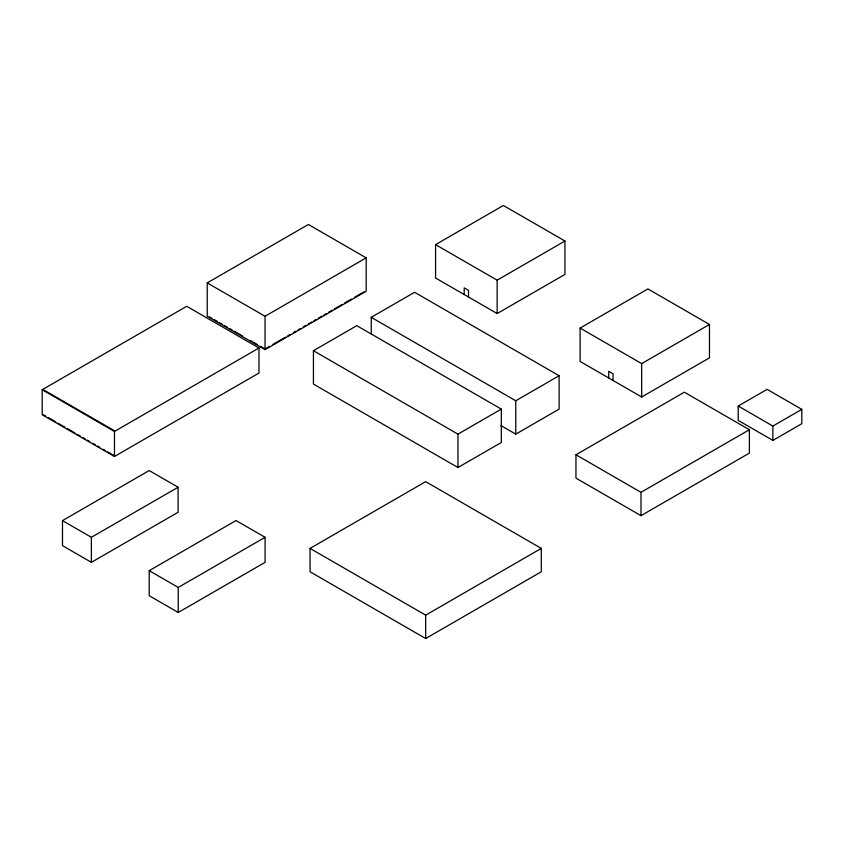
<?xml version="1.0" encoding="UTF-8"?>
<svg xmlns="http://www.w3.org/2000/svg" width="844" height="844" viewBox="0 0 844 844"><rect width="100%" height="100%" fill="white"/><g stroke="black" fill="none" stroke-linecap="round" stroke-linejoin="round"><path stroke-width="1.27" d="M207.223 282.898L308.398 224.483L366.201 257.863L366.201 291.243L265.037 349.648L207.223 316.268L207.223 282.898L265.037 316.268L366.201 257.863M42.2 389.728L186.724 306.288L258.992 348.002L258.992 373.037L114.467 456.477L42.2 414.763L42.2 389.728L114.467 431.453L258.992 348.002M435.578 244.633L503.383 205.482L564.952 241.025L564.952 274.406L497.148 313.557L435.578 278.014L435.578 244.633L497.148 280.176L564.952 241.025M269.584 346.356L265.037 348.983L260.501 346.367M272.992 344.384L285.494 337.167M287.762 335.859L290.041 334.551M293.448 332.578L295.727 331.27M297.995 329.951L300.264 328.643M303.682 326.67L305.95 325.362M308.229 324.043L311.636 322.081M313.905 320.762L316.183 319.454M318.452 318.146L321.859 316.173M324.138 314.865L326.406 313.546M328.685 312.238L332.093 310.265M334.361 308.957L342.316 304.368M344.595 303.049L351.41 299.114M354.818 297.141L363.912 291.897M313.43 350.703L356.79 325.668L501.315 409.108L501.315 442.488L457.954 467.523L313.43 384.073L313.43 350.703L457.954 434.143L501.315 409.108M371.233 334.013L371.233 317.323L414.594 292.288L559.118 375.738L559.118 409.108L515.768 434.143L500.967 425.598M62.488 520.611L149.198 470.551L178.105 487.241L178.105 512.266L91.384 562.336L62.488 545.646L62.488 520.611L91.384 537.301L178.105 487.241M149.198 570.681L236.035 520.537L265.079 537.312L265.079 562.347L178.242 612.48L149.198 595.716L149.198 570.681L178.242 587.445L265.079 537.312M580.102 328.073L647.918 288.922L709.477 324.465L709.477 357.845L641.672 396.996L580.102 361.454L580.102 328.073L641.672 363.616L709.477 324.465M371.233 317.323L515.768 400.763L559.118 375.738M310.054 548.4L425.671 481.65L541.299 548.4L541.299 571.768L425.671 638.518L310.054 571.768L310.054 548.4L425.671 615.149L541.299 548.4M575.956 454.768L684.357 392.186L749.388 429.733L749.388 453.091L640.997 515.673L575.956 478.126L575.956 454.768L640.997 492.316L749.388 429.733M738.205 406.027L767.112 389.348L801.8 409.372L801.8 423.72L772.893 440.41L738.205 420.386L738.205 406.027L772.893 426.062L801.8 409.372M209.512 316.922L211.781 318.23M214.049 319.538L217.446 321.511M219.714 322.819L221.983 324.128M224.251 325.436L227.648 327.398M229.916 328.706L232.174 330.015M234.442 331.323L242.376 335.901M250.309 340.48L257.103 344.405M43.361 389.728L114.467 430.778M43.361 414.763L45.618 416.06M47.876 417.369L55.767 421.926M58.025 423.234L64.798 427.138M67.056 428.446L74.958 433.004M77.215 434.312L80.602 436.264M82.86 437.572L85.117 438.869M87.375 440.178L89.633 441.475M93.019 443.438L95.277 444.735M97.535 446.043L99.792 447.341M103.179 449.293L105.437 450.601M107.694 451.909L114.467 455.813M772.893 426.062L772.893 440.41M641.672 363.616L641.672 396.996M640.997 492.316L640.997 515.673M613.05 380.475L613.05 373.797L608.714 371.297L608.714 377.975M515.768 400.763L515.768 434.143M497.148 280.176L497.148 313.557M468.526 297.035L468.526 290.357L464.189 287.857L464.189 294.535M457.954 434.143L457.954 467.523M425.671 615.149L425.671 638.518M265.037 316.268L265.037 349.648M178.242 587.445L178.242 612.48M114.467 431.453L114.467 456.477M91.384 537.301L91.384 562.336"/></g></svg>
